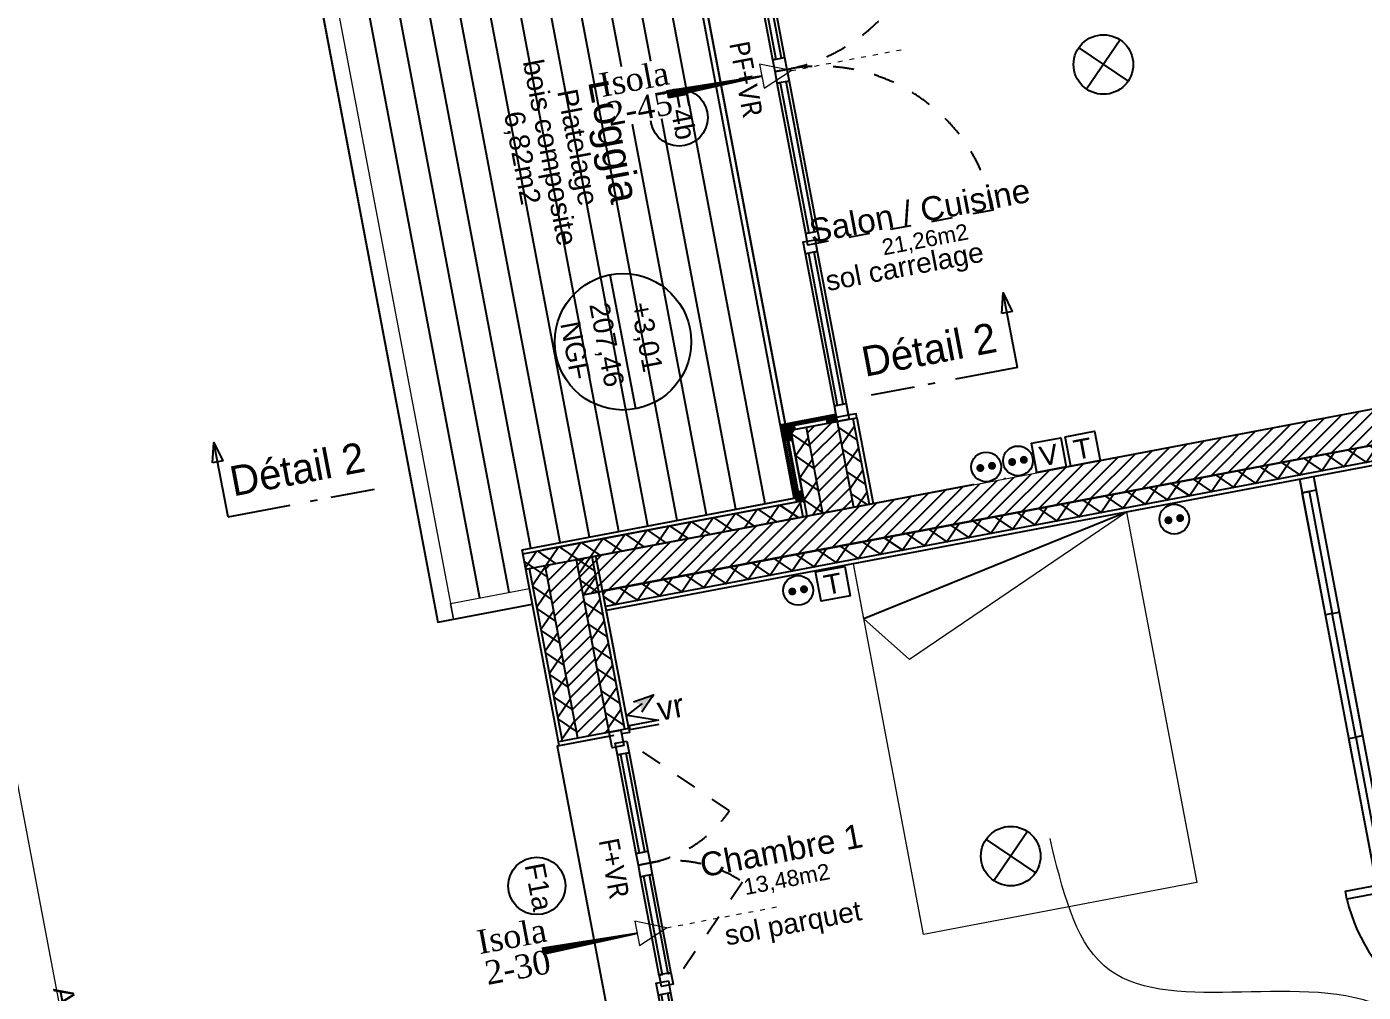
# Model space of a CAD drawing. Header units: centimetres. Extents: x 209280 to 319866, y -365283 to -277503.
# Drawn here: x 215768 to 222499, y -345471 to -340607 of the extents above; entities that cross this region are included whole.
import ezdxf

# ---------------------------------------------------------------- set-up
doc = ezdxf.new("R2010")
doc.units = ezdxf.units.CM
for name, pattern in [('ACAD_ISO03W100', [30, 12, -18]), ('Style de ligne -1', [0.41664, 0.20828, -0.20836]), ('Style de ligne -6', [1.04164, 0.625, -0.20828, 0.06943, -0.13893])]:
    doc.linetypes.add(name, pattern=pattern)
doc.layers.get('0').update_dxf_attribs({"color": 252})
doc.layers.add('3-BAT C-Niveau 1', color=252, linetype='Continuous')
doc.layers.add('prlm-VMC', color=93, linetype='Continuous')
for name, color, linetype, lineweight in [('prlm-ELEC-CFA', 1, 'Continuous', 25), ('prlm-ELEC-CFO', 1, 'Continuous', 25), ('prlm-ZCARTOUCHE', 7, 'Continuous', 13)]:
    doc.layers.add(name, color=color, linetype=linetype, lineweight=lineweight)
doc.layers.add('prlm-ZEROPLOT', color=254, linetype='Continuous', plot=False)
doc.styles.add('Arial', font='arial.ttf')
doc.styles.add('Futura Std Book', font='')
doc.styles.add('Helvetica', font='arial.ttf')
doc.styles.add('Lucida Grande', font='')
doc.styles.add('prlm-elec-cfo', font='comic.ttf', dxfattribs={"height": 12})
doc.styles.add('prlm-vmc', font='pala.ttf', dxfattribs={"height": 14})
doc.styles.get("Standard").update_dxf_attribs({"font": 'isocp.shx', "height": 100})
doc.styles.get('Futura Std Book').set_extended_font_data('Futura Std Book')
doc.styles.get('Lucida Grande').set_extended_font_data('Lucida Grande')
pattern_1 = [(45, (89146.82, 134700.79), (-31.2347524, 39.0434405), [])]
pattern_2 = [(145.723595, (88960.93, 134700.79), (-45.054865, -66.106423), []), (235.723595, (88960.93, 134700.79), (-66.106423, 45.054865), [])]
pattern_3 = [(325.724907, (88960.93, 134700.79), (45.05335, 66.107455), []), (55.724907, (88960.93, 134700.79), (66.107455, -45.05335), [])]
pattern_4 = [(45, (0, 0), (0, -1), [])]

# ---------------------------------------------------------------- blocks, each defined once
blk = doc.blocks.new('Groupe-37-1')
at = {"linetype": 'Continuous'}
for p, q in [((13067.28, -47768.28), (13002.73, -47427.43)), ((13023.06, -47776.65), (12958.51, -47435.81)), ((13037.8, -47773.86), (12973.25, -47433.01)), ((13052.54, -47771.07), (12987.99, -47430.22)), ((12993.59, -47782.23), (12929.04, -47441.39)), ((13008.32, -47779.44), (12943.77, -47438.6)), ((12964.11, -47787.82), (12899.56, -47446.97)), ((12978.85, -47785.03), (12914.3, -47444.18)), ((12923.61, -47815.78), (12855.35, -47455.34)), ((12934.63, -47793.4), (12870.08, -47452.55)), ((12949.37, -47790.61), (12884.82, -47449.76)), ((12908.87, -47818.57), (12840.61, -47458.13))]:
    blk.add_line(p, q, dxfattribs=at)
blk = doc.blocks.new('Sol carrelage')
at = {"insert": (0, -0.78), "char_height": 10.0872, "attachment_point": 2, "line_spacing_factor": 0.834288, "style": 'Helvetica'}
blk.add_mtext('sol carrelage', dxfattribs=at)
blk = doc.blocks.new('FENETRE TYPE 1')
at = {"linetype": 'Style de ligne -1', "ltscale": 50.8}
for p, q in [((48.17, 60.17), (4, 16)), ((84.68, 59.99), (128.67, 16))]:
    blk.add_line(p, q, dxfattribs=at)
at = {"linetype": 'Continuous'}
blk.add_line((0, 16), (0, 14), dxfattribs=at)
at = {"linetype": 'Continuous', "lineweight": 25, "flags": 128}
for points in [[(-2, 18), (0, 18), (0, 14)], [(192, 18), (190, 18), (190, 14)], [(0, 8), (0, -18), (-2, -18)], [(190, 7.7), (190, -18), (192, -18)]]:
    blk.add_lwpolyline(points, dxfattribs=at)
at = {"linetype": 'Continuous', "flags": 128}
for points in [[(-2, 14), (6, 14), (6, 8), (-2, 8)], [(4, 16), (10, 16), (10, 10), (4, 10)], [(10, 16), (60.46, 16), (60.46, 14.5), (10, 14.5)], [(60.46, 16), (66.46, 16), (66.46, 10), (60.46, 10)], [(66.46, 16), (72.46, 16), (72.46, 10), (66.46, 10)], [(72.46, 16), (123.05, 16), (123.05, 14.5), (72.46, 14.5)], [(122.67, 16), (128.67, 16), (128.67, 10), (122.67, 10)], [(126.67, 14), (132.67, 14), (132.67, 7.7), (126.67, 7.7)], [(132.67, 14), (184, 14), (184, 12.5), (132.67, 12.5)], [(184, 14), (192.25, 14), (192.25, 7.7), (184, 7.7)], [(184, 13.7), (190, 13.7), (190, 7.7), (184, 7.7)], [(10, 11.5), (60.46, 11.5), (60.46, 10), (10, 10)], [(72.46, 11.5), (123.05, 11.5), (123.05, 10), (72.46, 10)], [(132.67, 9.2), (184, 9.2), (184, 7.7), (132.67, 7.7)]]:
    blk.add_lwpolyline(points, close=True, dxfattribs=at)
blk.add_lwpolyline([(0, 10), (0, -19), (190, -19), (190, 10)], dxfattribs=at)
at = {"linetype": 'Style de ligne -1', "ltscale": 50.8}
for centre, radius, start, end in [((4, 16), 62.46, 360, 45), ((128.67, 16), 62.21, 136.63922, 180)]:
    blk.add_arc(centre, radius, start, end, dxfattribs=at)
at = {"insert": (50.38, 2.81), "char_height": 10.161, "attachment_point": 1, "line_spacing_factor": 0.978845, "style": 'Lucida Grande'}
blk.add_mtext('F+VR ', dxfattribs=at)
blk = doc.blocks.new('PORTE FENETRE TYPE 1')
at = {"linetype": 'Style de ligne -1', "ltscale": 50.8}
for p, q in [((4, 16), (4, 105)), ((182, 105), (182, 16))]:
    blk.add_line(p, q, dxfattribs=at)
at = {"linetype": 'Continuous', "lineweight": 25, "flags": 128}
for points in [[(-2, 18), (0, 18), (0, 14)], [(272, 18), (270, 18), (270, 14)], [(0, 8), (0, -18), (-2, -18)], [(270, 8), (270, -18), (272, -18)]]:
    blk.add_lwpolyline(points, dxfattribs=at)
at = {"linetype": 'Continuous', "flags": 128}
for points in [[(-2, 14), (6, 14), (6, 8), (-2, 8)], [(4, 16), (10, 16), (10, 10), (4, 10)], [(10, 16), (87, 16), (87, 14.5), (10, 14.5)], [(87, 16), (93, 16), (93, 10), (87, 10)], [(93, 16), (99, 16), (99, 10), (93, 10)], [(99, 16), (176, 16), (176, 14.5), (99, 14.5)], [(176, 16), (182, 16), (182, 10), (176, 10)], [(180, 14), (186, 14), (186, 8), (180, 8)], [(186, 14), (264, 14), (264, 12.5), (186, 12.5)], [(264, 14), (270, 14), (270, 8), (264, 8)], [(264, 14), (272, 14), (272, 8), (264, 8)], [(10, 11.5), (87, 11.5), (87, 10), (10, 10)], [(99, 11.5), (176, 11.5), (176, 10), (99, 10)], [(186, 9.5), (264, 9.5), (264, 8), (186, 8)]]:
    blk.add_lwpolyline(points, close=True, dxfattribs=at)
at = {"linetype": 'Style de ligne -1', "ltscale": 50.8}
for centre, start, end in [((4, 16), 360, 90), ((182, 16), 90, 180)]:
    blk.add_arc(centre, 89, start, end, dxfattribs=at)
at = {"insert": (74.62, 0.04), "char_height": 10.161, "attachment_point": 1, "line_spacing_factor": 0.978845, "style": 'Lucida Grande'}
blk.add_mtext('PF+VR ', dxfattribs=at)
blk = doc.blocks.new('Groupe-210-1')
at = {"linetype": 'Continuous'}
blk.add_circle((12937.6, -47963.6), 14.45, dxfattribs=at)
at = {"insert": (12941.3, -47951.19), "char_height": 10.087, "attachment_point": 1, "rotation": 280.72359, "line_spacing_factor": 0.834288, "style": 'Helvetica'}
blk.add_mtext('F1a', dxfattribs=at)
blk = doc.blocks.new('Groupe-235-1')
at = {"linetype": 'Continuous'}
blk.add_line((12987.39, -47723.22), (12974.61, -47655.69), dxfattribs=at)
blk.add_circle((12981, -47689.46), 34.37, dxfattribs=at)
at = {"insert": (12977.88, -47689.94), "char_height": 10.069, "width": 91.6838, "attachment_point": 2, "rotation": 280.72359, "line_spacing_factor": 0.962448, "style": 'Arial'}
blk.add_mtext('207,46\\PNGF', dxfattribs=at)
at = {"insert": (12994.63, -47668.6), "char_height": 10.069, "attachment_point": 1, "rotation": 280.72359, "line_spacing_factor": 0.962448, "style": 'Arial'}
blk.add_mtext('+3,01', dxfattribs=at)
blk = doc.blocks.new('Groupe-262-1')
at = {"linetype": 'Continuous'}
h = blk.add_hatch(dxfattribs=at)
h.set_pattern_fill('BOIS 45', color=256, style=0, pattern_type=2)
h.set_pattern_definition(pattern_4)
h.paths.add_polyline_path([(13006.94, -47425.62), (13002.02, -47426.55), (13001.52, -47423.89), (13006.43, -47422.96)])
h = blk.add_hatch(dxfattribs=at)
h.set_pattern_fill('BOIS 45', color=256, style=0, pattern_type=2)
h.set_pattern_definition(pattern_4)
h.paths.add_polyline_path([(13006.94, -47425.62), (13002.02, -47426.55), (13001.52, -47423.89), (13006.43, -47422.96)])
h = blk.add_hatch(dxfattribs=at)
h.set_pattern_fill('BOIS 45', color=256, style=0, pattern_type=2)
h.set_pattern_definition(pattern_4)
h.paths.add_polyline_path([(13006.81, -47424.93), (13007.74, -47429.84), (13005.08, -47430.34), (13004.15, -47425.43)])
h = blk.add_hatch(dxfattribs=at)
h.set_pattern_fill('BOIS 45', color=256, style=0, pattern_type=2)
h.set_pattern_definition(pattern_4)
h.paths.add_polyline_path([(12944.55, -47434.68), (12949.46, -47433.75), (12949.96, -47436.41), (12945.05, -47437.34)])
h = blk.add_hatch(dxfattribs=at)
h.set_pattern_fill('BOIS 45', color=256, style=0, pattern_type=2)
h.set_pattern_definition(pattern_4)
h.paths.add_polyline_path([(12885.59, -47445.85), (12890.51, -47444.92), (12891.01, -47447.57), (12886.1, -47448.5)])
h = blk.add_hatch(dxfattribs=at)
h.set_pattern_fill('BOIS 45', color=256, style=0, pattern_type=2)
h.set_pattern_definition(pattern_4)
h.paths.add_polyline_path([(12826.16, -47457.1), (12831.08, -47456.17), (12831.58, -47458.83), (12826.67, -47459.76)])
h = blk.add_hatch(dxfattribs=at)
h.set_pattern_fill('BOIS 45', color=256, style=0, pattern_type=2)
h.set_pattern_definition(pattern_4)
h.paths.add_polyline_path([(13011.71, -47465.32), (13010.78, -47460.41), (13013.43, -47459.91), (13014.36, -47464.82)])
h = blk.add_hatch(dxfattribs=at)
h.set_pattern_fill('BOIS 45', color=256, style=0, pattern_type=2)
h.set_pattern_definition(pattern_4)
h.paths.add_polyline_path([(13011.71, -47465.32), (13010.78, -47460.41), (13013.43, -47459.91), (13014.36, -47464.82)])
h = blk.add_hatch(dxfattribs=at)
h.set_pattern_fill('BOIS 45', color=256, style=0, pattern_type=2)
h.set_pattern_definition(pattern_4)
h.paths.add_polyline_path([(13038.44, -47463.01), (13033.53, -47463.94), (13033.03, -47461.29), (13037.94, -47460.35)])
h = blk.add_hatch(dxfattribs=at)
h.set_pattern_fill('BOIS 45', color=256, style=0, pattern_type=2)
h.set_pattern_definition(pattern_4)
h.paths.add_polyline_path([(13038.44, -47463.01), (13033.53, -47463.94), (13033.03, -47461.29), (13037.94, -47460.35)])
h = blk.add_hatch(dxfattribs=at)
h.set_pattern_fill('BOIS 45', color=256, style=0, pattern_type=2)
h.set_pattern_definition(pattern_4)
h.paths.add_polyline_path([(13017.12, -47467.05), (13012.21, -47467.98), (13011.71, -47465.32), (13016.62, -47464.39)])
h = blk.add_hatch(dxfattribs=at)
h.set_pattern_fill('BOIS 45', color=256, style=0, pattern_type=2)
h.set_pattern_definition(pattern_4)
h.paths.add_polyline_path([(13017.12, -47467.05), (13012.21, -47467.98), (13011.71, -47465.32), (13016.62, -47464.39)])
h = blk.add_hatch(dxfattribs=at)
h.set_pattern_fill('BOIS 45', color=256, style=0, pattern_type=2)
h.set_pattern_definition(pattern_4)
h.paths.add_polyline_path([(13067.61, -47733.61), (13062.7, -47734.54), (13062.2, -47731.88), (13067.11, -47730.95)])
h = blk.add_hatch(dxfattribs=at)
h.set_pattern_fill('BOIS 45', color=256, style=0, pattern_type=2)
h.set_pattern_definition(pattern_4)
h.paths.add_polyline_path([(13067.61, -47733.61), (13062.7, -47734.54), (13062.2, -47731.88), (13067.11, -47730.95)])
h = blk.add_hatch(dxfattribs=at)
h.set_pattern_fill('BOIS 45', color=256, style=0, pattern_type=2)
h.set_pattern_definition(pattern_4)
h.paths.add_polyline_path([(13088.93, -47729.57), (13084.02, -47730.5), (13083.52, -47727.85), (13088.43, -47726.92)])
h = blk.add_hatch(dxfattribs=at)
h.set_pattern_fill('BOIS 45', color=256, style=0, pattern_type=2)
h.set_pattern_definition(pattern_4)
h.paths.add_polyline_path([(13088.93, -47729.57), (13084.02, -47730.5), (13083.52, -47727.85), (13088.43, -47726.92)])
h = blk.add_hatch(dxfattribs=at)
h.set_pattern_fill('BOIS 45', color=256, style=0, pattern_type=2)
h.set_pattern_definition(pattern_4)
h.paths.add_polyline_path([(13065.35, -47734.03), (13066.28, -47738.95), (13063.63, -47739.45), (13062.7, -47734.54)])
h = blk.add_hatch(dxfattribs=at)
h.set_pattern_fill('BOIS 45', color=256, style=0, pattern_type=2)
h.set_pattern_definition(pattern_4)
h.paths.add_polyline_path([(13065.35, -47734.03), (13066.28, -47738.95), (13063.63, -47739.45), (13062.7, -47734.54)])
h = blk.add_hatch(dxfattribs=at)
h.set_pattern_fill('BOIS 45', color=256, style=0, pattern_type=2)
h.set_pattern_definition(pattern_4)
h.paths.add_polyline_path([(13069.4, -47769.91), (13068.47, -47765), (13071.12, -47764.5), (13072.05, -47769.41)])
at = {"linetype": 'Continuous', "flags": 128}
for points in [[(13038.45, -47463.26), (13012.26, -47468.22), (13004.28, -47426.12), (12826.67, -47459.76), (12826.16, -47457.1), (13006.43, -47422.96), (13014.36, -47464.82), (13037.9, -47460.36)], [(13003.34, -47426.3), (13003.53, -47427.28), (12826.85, -47460.74), (12826.67, -47459.76)], [(13006.94, -47425.62), (13002.02, -47426.55), (13001.52, -47423.89), (13006.43, -47422.96)], [(13006.94, -47425.62), (13002.02, -47426.55), (13001.52, -47423.89), (13006.43, -47422.96)], [(13012.44, -47468.95), (13011.46, -47469.14), (13003.21, -47425.61), (13004.19, -47425.42)], [(13012.44, -47468.95), (13011.46, -47469.14), (13003.34, -47426.3), (13004.33, -47426.11)], [(13006.81, -47424.93), (13007.74, -47429.84), (13005.08, -47430.34), (13004.15, -47425.43)], [(12944.55, -47434.68), (12949.46, -47433.75), (12949.96, -47436.41), (12945.05, -47437.34)], [(12885.59, -47445.85), (12890.51, -47444.92), (12891.01, -47447.57), (12886.1, -47448.5)], [(12826.16, -47457.1), (12831.08, -47456.17), (12831.58, -47458.83), (12826.67, -47459.76)], [(13011.71, -47465.32), (13010.78, -47460.41), (13013.43, -47459.91), (13014.36, -47464.82)], [(13011.71, -47465.32), (13010.78, -47460.41), (13013.43, -47459.91), (13014.36, -47464.82)], [(13038.44, -47463.01), (13033.53, -47463.94), (13033.03, -47461.29), (13037.94, -47460.35)], [(13038.44, -47463.01), (13033.53, -47463.94), (13033.03, -47461.29), (13037.94, -47460.35)], [(13017.12, -47467.05), (13012.21, -47467.98), (13011.71, -47465.32), (13016.62, -47464.39)], [(13017.12, -47467.05), (13012.21, -47467.98), (13011.71, -47465.32), (13016.62, -47464.39)], [(13012.4, -47468.96), (13012.21, -47467.98), (13038.4, -47463.02), (13038.59, -47464)], [(13012.4, -47468.96), (13012.21, -47467.98), (13038.4, -47463.02), (13038.59, -47464)], [(13069.44, -47769.9), (13068.46, -47770.09), (13061.07, -47731.08), (13062.05, -47730.89)], [(13088.2, -47725.94), (13088.39, -47726.92), (13062.2, -47731.88), (13062.01, -47730.9)], [(13088.2, -47725.94), (13088.39, -47726.92), (13062.2, -47731.88), (13062.01, -47730.9)], [(13072.05, -47769.41), (13065.35, -47734.03), (13088.89, -47729.58), (13088.34, -47726.68), (13062.15, -47731.64), (13065.05, -47746.98), (13065.09, -47746.97), (13069.44, -47769.9)], [(13067.61, -47733.61), (13062.7, -47734.54), (13062.2, -47731.88), (13067.11, -47730.95)], [(13067.61, -47733.61), (13062.7, -47734.54), (13062.2, -47731.88), (13067.11, -47730.95)], [(13088.93, -47729.57), (13084.02, -47730.5), (13083.52, -47727.85), (13088.43, -47726.92)], [(13088.93, -47729.57), (13084.02, -47730.5), (13083.52, -47727.85), (13088.43, -47726.92)], [(13065.35, -47734.03), (13066.28, -47738.95), (13063.63, -47739.45), (13062.7, -47734.54)], [(13065.35, -47734.03), (13066.28, -47738.95), (13063.63, -47739.45), (13062.7, -47734.54)], [(13069.4, -47769.91), (13068.47, -47765), (13071.12, -47764.5), (13072.05, -47769.41)]]:
    blk.add_lwpolyline(points, close=True, dxfattribs=at)
blk = doc.blocks.new('Groupe-298-1')
at = {"linetype": 'Continuous'}
blk.add_circle((13009.28, -47576.47), 14.45, dxfattribs=at)
at = {"insert": (13013.39, -47562.65), "char_height": 10.087, "attachment_point": 1, "rotation": 280.72359, "line_spacing_factor": 0.834288, "style": 'Helvetica'}
blk.add_mtext('F4b', dxfattribs=at)
blk = doc.blocks.new('Groupe-339-1')
at = {"linetype": 'Continuous'}
blk.add_line((12782.12, -47777.66), (12775.02, -47740.15), dxfattribs=at)
at = {"linetype": 'Style de ligne -6', "lineweight": 25, "ltscale": 50.8}
blk.add_line((12782.12, -47777.66), (12855.81, -47763.71), dxfattribs=at)
at = {"linetype": 'Continuous', "flags": 128}
blk.add_lwpolyline([(12774.3, -47750.47), (12775.02, -47740.15), (12779.56, -47749.45)], close=True, dxfattribs=at)
at = {"insert": (12781.93, -47752.55), "char_height": 15.103, "attachment_point": 1, "rotation": 10.71917, "line_spacing_factor": 0.962448, "style": 'Futura Std Book'}
blk.add_mtext('Détail 2', dxfattribs=at)
blk = doc.blocks.new('Groupe-340-1')
at = {"linetype": 'Continuous'}
blk.add_line((13179.58, -47702.39), (13172.47, -47664.88), dxfattribs=at)
at = {"linetype": 'Style de ligne -6', "lineweight": 25, "ltscale": 50.8}
blk.add_line((13179.58, -47702.39), (13105.89, -47716.36), dxfattribs=at)
at = {"linetype": 'Continuous', "flags": 128}
blk.add_lwpolyline([(13171.75, -47675.21), (13172.47, -47664.88), (13177.01, -47674.18)], close=True, dxfattribs=at)
at = {"insert": (13100.06, -47692.31), "char_height": 15.103, "attachment_point": 1, "rotation": 10.72802, "line_spacing_factor": 0.962448, "style": 'Futura Std Book'}
blk.add_mtext('Détail 2', dxfattribs=at)
blk = doc.blocks.new('xi.EA')
at = {"layer": 'prlm-VMC', "color": 0, "linetype": 'ByBlock', "lineweight": 5, "flags": 128}
blk.add_lwpolyline([(-6.17, -15), (6.17, -15), (0, 0)], close=True, dxfattribs=at)
at = {"layer": 'prlm-VMC', "color": 0, "linetype": 'ByBlock', "lineweight": -2, "flags": 128}
blk.add_lwpolyline([(0, -15, 1, 4, 0), (0, -63.63, 1, 1, 0)], format="xyseb", dxfattribs=at)
at = {"layer": 'prlm-VMC', "color": 0, "linetype": 'ByBlock', "lineweight": 5}
blk.add_solid([(0, 0), (6.17, -15), (-6.17, -15), (0, 0)], dxfattribs=at)
at = {"layer": 'prlm-ZEROPLOT', "color": 250, "linetype": 'ACAD_ISO03W100', "lineweight": 0, "ltscale": 0.2}
blk.add_lwpolyline([(0, 0), (0, 60)], dxfattribs=at)
blk = doc.blocks.new('xi.TEL')
at = {"layer": 'prlm-ELEC-CFA', "color": 0, "linetype": 'ByBlock', "lineweight": -2, "flags": 128}
blk.add_lwpolyline([(-7.5, 7.5), (7.5, 7.5), (7.5, -7.5), (-7.5, -7.5)], close=True, dxfattribs=at)
at = {"layer": 'prlm-ELEC-CFA', "color": 0, "linetype": 'ByBlock', "insert": (0, 0), "char_height": 10, "width": 11.36, "attachment_point": 5}
blk.add_mtext('{\\fVerdana|b0|i0|c0|p34;T}', dxfattribs=at)
blk = doc.blocks.new('xi.TV')
at = {"layer": 'prlm-ELEC-CFA', "color": 0, "linetype": 'ByBlock', "lineweight": -2, "flags": 128}
blk.add_lwpolyline([(-7.5, 7.5), (7.5, 7.5), (7.5, -7.5), (-7.5, -7.5)], close=True, dxfattribs=at)
at = {"layer": 'prlm-ELEC-CFA', "color": 0, "linetype": 'ByBlock', "insert": (0, 0), "char_height": 10, "width": 11.36, "attachment_point": 5}
blk.add_mtext('{\\fVerdana|b0|i0|c0|p34;V}', dxfattribs=at)
blk = doc.blocks.new('xi.PC')
at = {"color": 0, "lineweight": 5}
blk.add_wipeout([(-7.5, -7.5), (7.5, -7.5), (7.5, 7.5), (-7.5, 7.5)], dxfattribs=at).dxf.layer = 'prlm-ELEC-CFO'
at = {"layer": 'prlm-ELEC-CFO', "color": 0, "linetype": 'ByBlock', "lineweight": 5, "const_width": 2}
for points in [[(-4, 0, 1), (-2, 0, 1)], [(2, 0, 1), (4, 0, 1)]]:
    blk.add_lwpolyline(points, format="xyb", close=True, dxfattribs=at)
at = {"layer": 'prlm-ELEC-CFO', "color": 0, "linetype": 'ByBlock', "lineweight": -2}
blk.add_circle((0, 0), 7.5, dxfattribs=at)
blk = doc.blocks.new('xi.PTCE')
at = {"layer": 'prlm-ELEC-CFO', "color": 0}
for points in [[(-10.61, 10.61), (10.61, -10.61)], [(10.61, 10.61), (-10.61, -10.61)]]:
    blk.add_lwpolyline(points, dxfattribs=at)
at = {"layer": 'prlm-ELEC-CFO', "color": 0, "linetype": 'ByBlock'}
blk.add_circle((0, 0), 15, dxfattribs=at)
blk = doc.blocks.new('xi.VR')
at = {"layer": 'prlm-ELEC-CFO', "lineweight": 5}
blk.add_hatch(color=0, dxfattribs=at).paths.add_polyline_path([(-3, 6), (-0.1, 3.7), (0, 0), (7.5, 7.5)])
at = {"layer": 'prlm-ELEC-CFO', "color": 0}
for points in [[(-3, 6), (7.5, 7.5), (0, 0)], [(0.95, 4.23), (-7.5, 0), (7.5, -5.5), (-7.5, -5.5), (-7.5, -7.5), (7.5, -7.5)]]:
    blk.add_lwpolyline(points, dxfattribs=at)
blk = doc.blocks.new('Groupe-116-1')
at = {"linetype": 'Continuous', "flags": 128}
for points in [[(13358.07, -47950.28), (13321.79, -47758.7), (13328.67, -47757.4), (13364.95, -47948.98)], [(13323.1, -47765.57), (13321.8, -47758.7), (13328.68, -47757.39), (13329.98, -47764.27)], [(13334.71, -47826.95), (13323.09, -47765.58), (13326.53, -47764.92), (13338.15, -47826.3)], [(13349.98, -47888.71), (13338.16, -47826.3), (13341.6, -47825.65), (13353.42, -47888.06)], [(13357.7, -47948.31), (13346.54, -47889.36), (13349.98, -47888.71), (13361.14, -47947.66)], [(13359, -47955.18), (13357.7, -47948.3), (13364.58, -47947), (13365.88, -47953.88)]]:
    blk.add_lwpolyline(points, close=True, dxfattribs=at)
blk = doc.blocks.new('Groupe-117-1')
at = {"linetype": 'Continuous', "lineweight": 18}
for p, q in [((13234.6, -47775.26), (13097.05, -47801.31)), ((13234.6, -47775.26), (13125.28, -47849.56)), ((13102.29, -47829.04), (13097.05, -47801.26)), ((13102.29, -47829.04), (13125.32, -47849.59))]:
    blk.add_line(p, q, dxfattribs=at)
at = {"linetype": 'Continuous'}
blk.add_line((13234.6, -47775.26), (13102.29, -47829.04), dxfattribs=at)
at = {"linetype": 'Continuous', "lineweight": 18, "flags": 128}
blk.add_lwpolyline([(13269.96, -47961.94), (13132.4, -47987.99), (13097.05, -47801.31), (13234.6, -47775.26)], close=True, dxfattribs=at)
blk = doc.blocks.new('Sol parquet')
at = {"insert": (0, -0.78), "char_height": 10.0872, "attachment_point": 2, "line_spacing_factor": 0.834288, "style": 'Helvetica'}
blk.add_mtext('sol parquet', dxfattribs=at)

msp = doc.modelspace()

# ---------------------------------------------------------------- hatches: boundary and pattern name
at = {"linetype": 'Continuous'}
h = msp.add_hatch(dxfattribs=at)
h.set_pattern_fill('02_ISOLANT', color=256, scale=10, angle=-169.2764053, style=0, pattern_type=2)
h.set_pattern_definition([(235.723595, (88960.93, 134700.79), (66.106423, -45.054865), []), (325.723595, (88960.93, 134700.79), (-45.054865, -66.106423), [])])
h.paths.add_polyline_path([(222833.393, -342741.869), (222818.507, -342663.266), (218668.274, -343449.231), (218683.159, -343527.834)])
at = {"layer": '3-BAT C-Niveau 1', "linetype": 'Continuous'}
h = msp.add_hatch(dxfattribs=at)
h.set_pattern_fill('MURS MACONNERIE-2', color=256, scale=10, style=0, pattern_type=2)
h.set_pattern_definition(pattern_1)
h.paths.add_polyline_path([(218532.788, -343291.69), (218566.28, -343468.546), (225404.697, -342173.497), (225371.204, -341996.641)])
h = msp.add_hatch(dxfattribs=at)
h.set_pattern_fill('MURS MACONNERIE-2', color=256, scale=10, style=0, pattern_type=2)
h.set_pattern_definition(pattern_1)
h.paths.add_polyline_path([(218536.527, -343290.982), (218570.02, -343467.838), (225393.931, -342175.536), (225360.438, -341998.68)])
h = msp.add_hatch(dxfattribs=at)
h.set_pattern_fill('02_ISOLANT', color=256, scale=10, angle=-79.2750927, style=0, pattern_type=2)
h.set_pattern_definition(pattern_3)
h.paths.add_polyline_path([(219693.041, -342624.664), (219614.438, -342639.551), (219696.226, -343071.37), (219774.828, -343056.483)])
h = msp.add_hatch(dxfattribs=at)
h.set_pattern_fill('MURS MACONNERIE-2', color=256, scale=10, style=0, pattern_type=2)
h.set_pattern_definition(pattern_1)
h.paths.add_polyline_path([(219850.246, -342594.889), (219693.041, -342624.664), (219774.828, -343056.483), (219932.033, -343026.708)])
h = msp.add_hatch(dxfattribs=at)
h.set_pattern_fill('02_ISOLANT', color=256, scale=10, angle=-79.2750927, style=0, pattern_type=2)
h.set_pattern_definition(pattern_3)
h.paths.add_polyline_path([(219928.848, -342580.001), (219850.246, -342594.889), (219932.033, -343026.708), (220010.636, -343011.82)])
h = msp.add_hatch(dxfattribs=at)
h.set_pattern_fill('02_ISOLANT', color=256, scale=10, angle=10.7235947, style=0, pattern_type=2)
h.set_pattern_definition([(55.723595, (88960.93, 134700.79), (-66.106423, 45.054865), []), (145.723595, (88960.93, 134700.79), (45.054865, 66.106423), [])])
h.paths.add_polyline_path([(218266.287, -343261.312), (218281.173, -343339.914), (219696.327, -343071.915), (219681.442, -342993.312)])
h = msp.add_hatch(dxfattribs=at)
h.set_pattern_fill('02_ISOLANT', color=256, scale=10, angle=10.7235947, style=0, pattern_type=2)
h.set_pattern_definition([(55.723595, (88960.93, 134700.79), (-66.106423, 45.054865), []), (145.723595, (88960.93, 134700.79), (45.054865, 66.106423), [])])
h.paths.add_polyline_path([(218364.541, -343242.704), (218379.426, -343321.307), (219676.678, -343075.636), (219661.792, -342997.033)])
h = msp.add_hatch(dxfattribs=at)
h.set_pattern_fill('MURS MACONNERIE-2', color=256, scale=10, style=0, pattern_type=2)
h.set_pattern_definition(pattern_1)
h.paths.add_polyline_path([(218544.08, -344190.751), (218701.286, -344160.98), (218536.632, -343291.536), (218379.426, -343321.307)])
h = msp.add_hatch(dxfattribs=at)
h.set_pattern_fill('02_ISOLANT', color=256, scale=10, angle=100.7235947, style=0, pattern_type=2)
h.set_pattern_definition(pattern_2)
h.paths.add_polyline_path([(218701.286, -344160.98), (218779.889, -344146.094), (218615.235, -343276.65), (218536.632, -343291.536)])
h = msp.add_hatch(dxfattribs=at)
h.set_pattern_fill('02_ISOLANT', color=256, scale=10, angle=100.7235947, style=0, pattern_type=2)
h.set_pattern_definition(pattern_2)
h.paths.add_polyline_path([(218465.477, -344205.637), (218544.08, -344190.751), (218379.426, -343321.307), (218300.823, -343336.193)])

# ---------------------------------------------------------------- linework, layer by layer
at = {"linetype": 'Continuous'}
for p, q in [((222818.507, -342663.266), (218668.274, -343449.231)), ((222833.393, -342741.869), (218683.159, -343527.834)), ((222837.114, -342761.52), (218686.881, -343547.485))]:
    msp.add_line(p, q, dxfattribs=at)
at = {"linetype": 'Continuous', "lineweight": 25}
for p, q in [((222818.507, -342663.266), (218668.274, -343449.231)), ((222837.114, -342761.52), (218686.881, -343547.485))]:
    msp.add_line(p, q, dxfattribs=at)
at = {"linetype": 'Continuous', "flags": 128}
msp.add_lwpolyline([(223232.082, -344847.121), (222416.578, -345001.563), (222409.135, -344962.261), (223224.639, -344807.82)], close=True, dxfattribs=at)
at = {"linetype": 'Continuous'}
msp.add_arc((223226.501, -344817.65), 830.542, 192.7934406, 280.7237491, dxfattribs=at)
at = {"layer": '3-BAT C-Niveau 1', "linetype": 'Continuous'}
for p, q in [((219091.766, -339987.491), (219587.832, -342606.932)), ((219948.499, -342576.279), (220030.286, -343008.098)), ((219594.787, -342643.273), (219676.575, -343075.092)), ((219614.438, -342639.551), (219696.226, -343071.37)), ((219850.246, -342594.889), (219932.033, -343026.708)), ((219928.848, -342580.001), (220010.636, -343011.82)), ((218262.566, -343241.661), (219677.72, -342973.661)), ((218360.819, -343223.054), (219658.071, -342977.382)), ((218266.287, -343261.312), (219681.442, -342993.312)), ((218364.541, -343242.704), (219661.792, -342997.033)), ((218281.173, -343339.914), (219696.327, -343071.915)), ((218379.426, -343321.307), (219676.678, -343075.636)), ((218779.889, -344146.094), (218615.235, -343276.65)), ((218799.54, -344142.373), (218634.886, -343272.929)), ((218445.827, -344209.358), (218281.173, -343339.914)), ((218465.477, -344205.637), (218300.823, -343336.193)), ((218544.08, -344190.751), (218379.426, -343321.307))]:
    msp.add_line(p, q, dxfattribs=at)
at = {"layer": '3-BAT C-Niveau 1', "linetype": 'Continuous', "lineweight": 25}
for p, q in [((218532.788, -343291.69), (225371.204, -341996.641)), ((218532.788, -343291.69), (225371.204, -341996.641)), ((218536.527, -343290.982), (225360.438, -341998.68)), ((218536.527, -343290.982), (225360.438, -341998.68)), ((218566.28, -343468.546), (225404.697, -342173.497)), ((218566.28, -343468.546), (225404.697, -342173.497)), ((218570.02, -343467.838), (225393.931, -342175.536)), ((218570.02, -343467.838), (225393.931, -342175.536)), ((219594.787, -342643.273), (219948.499, -342576.279)), ((219948.499, -342576.279), (220030.286, -343008.098)), ((219594.787, -342643.273), (219676.575, -343075.092)), ((219693.041, -342624.664), (219774.828, -343056.483)), ((219850.246, -342594.889), (219932.033, -343026.708)), ((218262.566, -343241.661), (219677.72, -342973.661)), ((218360.819, -343223.054), (219658.071, -342977.382)), ((218281.173, -343339.914), (219696.327, -343071.915)), ((218379.426, -343321.307), (219676.678, -343075.636)), ((218281.173, -343339.914), (218262.566, -343241.661)), ((218701.286, -344160.98), (218536.632, -343291.536)), ((218729.027, -343770.036), (218634.886, -343272.929)), ((218445.827, -344209.358), (218281.173, -343339.914)), ((218544.08, -344190.751), (218379.426, -343321.307)), ((218799.54, -344142.373), (218747.634, -343868.29)), ((218799.54, -344142.373), (218445.827, -344209.358))]:
    msp.add_line(p, q, dxfattribs=at)
at = {"layer": '3-BAT C-Niveau 1', "linetype": 'Continuous', "flags": 128}
msp.add_lwpolyline([(217565.533, -339561.032), (217089.486, -339651.185), (217838.513, -343606.37), (218314.561, -343516.217)], dxfattribs=at)
msp.add_lwpolyline([(218262.566, -343241.661), (219658.071, -342977.382), (219009.337, -339552.228), (217613.912, -339816.491), (217595.305, -339718.237), (217119.257, -339808.391), (217838.513, -343606.37), (218314.561, -343516.217)], close=True, dxfattribs=at)
at = {"layer": '3-BAT C-Niveau 1', "linetype": 'Continuous', "lineweight": 18, "flags": 128}
for points in [[(217838.513, -343606.37), (217119.257, -339808.391), (217197.86, -339793.505), (217917.116, -343591.484)], [(218299.94, -343437.537), (218314.826, -343516.14), (217917.111, -343591.458), (217902.225, -343512.855)]]:
    msp.add_lwpolyline(points, close=True, dxfattribs=at)
at = {"layer": 'prlm-ELEC-CFO', "lineweight": 13}
msp.add_spline([(223055.938, -345909.331), (222582.8, -345536.76), (221191.741, -345335.516), (220921.381, -344696.148)], degree=3, dxfattribs=at)

# ---------------------------------------------------------------- block references
at = {"xscale": 10, "yscale": 10, "zscale": 10}
for name in ['Groupe-116-1', 'Groupe-117-1']:
    msp.add_blockref(name, (88960.928, 134700.79), dxfattribs=at)
at = {"xscale": 10, "yscale": 10, "zscale": 10, "rotation": 10.72359474379068}
msp.add_blockref('Sol parquet', (219616.097, -345064.197), dxfattribs=at)
at = {"layer": '3-BAT C-Niveau 1', "xscale": 10, "yscale": 10, "zscale": 10}
for name in ['Groupe-262-1', 'Groupe-37-1', 'Groupe-298-1', 'Groupe-235-1', 'Groupe-340-1', 'Groupe-339-1', 'Groupe-210-1']:
    msp.add_blockref(name, (88960.928, 134700.79), dxfattribs=at)
at = {"layer": '3-BAT C-Niveau 1'}
for name, p, xscale, yscale, zscale, rotation in [('PORTE FENETRE TYPE 1', (219265.468, -339937.289), 10, 10, 10, 280.7249073063169), ('Sol carrelage', (220177.81, -341756.666), 10.00000000000001, 10.00000000000001, 10.00000000000001, 10.72359474383804), ('FENETRE TYPE 1', (218626.405, -344195.516), 10, 10, 10, 280.7235947438888)]:
    msp.add_blockref(name, p, dxfattribs=dict(at, xscale=xscale, yscale=yscale, zscale=zscale, rotation=rotation))
at = {"layer": 'prlm-ELEC-CFA', "xscale": 10, "yscale": 10, "zscale": 10, "rotation": 10.72360141139323}
for name, p in [('xi.TEL', (221085.472, -342732.295)), ('xi.TV', (220915.239, -342764.533)), ('xi.TEL', (219827.975, -343413.145))]:
    msp.add_blockref(name, p, dxfattribs=at)
at = {"layer": 'prlm-ELEC-CFO', "xscale": 10, "yscale": 10, "zscale": 10, "rotation": 10.72360141139323}
for p in [(221190.065, -340796.935), (220723.637, -344785.085)]:
    msp.add_blockref('xi.PTCE', p, dxfattribs=at)

# ---------------------------------------------------------------- texts
at = {"char_height": 120, "attachment_point": 2, "rotation": 10.7235947, "line_spacing_factor": 0.834288, "style": 'Helvetica'}
for s, insert in [('Salon / Cuisine\\P{\\H0.6752x;21,26m2}\\P', (220253.531, -341474.142)), ('Chambre 1\\P{\\H0.6752x;13,48m2}\\P', (219556.768, -344697.168))]:
    msp.add_mtext(s, dxfattribs=dict(at, insert=insert))
at = {"layer": '3-BAT C-Niveau 1', "rotation": 280.7235947, "line_spacing_factor": 0.834288, "style": 'Helvetica'}
for s, insert, char_height, attachment_point in [('Loggia\\P{\\H0.6752x;Platelage \\Pbois composite}\\P{\\H0.6752x;6,}{\\H0.6752x;82}{\\H0.6752x;m2}\\P', (218801.709, -341165.378), 151.30859, 2), ('All. 100', (215999.222, -345433.861), 100.5363, 1)]:
    msp.add_mtext(s, dxfattribs=dict(at, insert=insert, char_height=char_height, attachment_point=attachment_point))

# ---------------------------------------------------------------- next in the draw order: block references
at = {"layer": 'prlm-ELEC-CFO', "xscale": 10, "yscale": 10, "zscale": 10, "rotation": 10.72360141139323}
for p in [(220760.027, -342793.927), (221547.008, -343087.597), (219652.93, -343446.295)]:
    msp.add_blockref('xi.PC', p, dxfattribs=at)

# ---------------------------------------------------------------- next in the draw order: texts
at = {"layer": 'prlm-ELEC-CFO', "lineweight": 20, "insert": (219009.91, -344032.865), "char_height": 120, "attachment_point": 5, "rotation": 10.7236014, "line_spacing_factor": 0.8, "style": 'prlm-elec-cfo', "bg_fill": 3, "box_fill_scale": 1.1, "bg_fill_color": 256, "bg_fill_transparency": 0}
msp.add_mtext('vr', dxfattribs=at)
at = {"layer": 'prlm-VMC', "linetype": 'ByBlock', "lineweight": -2, "insert": (218815.768, -340810.632), "char_height": 120, "width": 236.73962, "attachment_point": 2, "rotation": 10.7236014, "line_spacing_factor": 0.75, "style": 'prlm-vmc', "bg_fill": 3, "box_fill_scale": 1.1, "bg_fill_color": 256, "bg_fill_transparency": 0}
msp.add_mtext('Isola\\P2-45', dxfattribs=at)
at = {"layer": 'prlm-VMC', "insert": (218225.73, -345266.985), "char_height": 120, "width": 173.97926, "attachment_point": 5, "rotation": 10.7236014, "line_spacing_factor": 0.8, "style": 'prlm-vmc', "bg_fill": 3, "box_fill_scale": 1.1, "bg_fill_color": 256, "bg_fill_transparency": 0}
msp.add_mtext('Isola\\P2-30', dxfattribs=at)

# ---------------------------------------------------------------- next in the draw order: block references
at = {"layer": 'prlm-ELEC-CFO', "xscale": 10, "yscale": 10, "zscale": 10, "rotation": 10.72360141139323}
for name, p in [('xi.PC', (220599.808, -342824.269)), ('xi.VR', (218865.304, -344060.25))]:
    msp.add_blockref(name, p, dxfattribs=at)
at = {"layer": 'prlm-VMC'}
for p, xscale, yscale, zscale, rotation in [((219617.196, -340827.429), 9.999999999999998, 9.999999999999998, 9.999999999999998, 280.7265986559071), ((218989.612, -345146.037), 10, 10, 10, 280.7235947439232)]:
    msp.add_blockref('xi.EA', p, dxfattribs=dict(at, xscale=xscale, yscale=yscale, zscale=zscale, rotation=rotation))

# ---------------------------------------------------------------- next in the draw order: linework, layer by layer
at = {"layer": 'prlm-ZCARTOUCHE'}
msp.add_lwpolyline([(209739.049, -312824.69), (263196.531, -302700.986), (272763.726, -353219.861), (219306.244, -363343.566)], close=True, dxfattribs=at)

doc.saveas('drawing.dxf')
